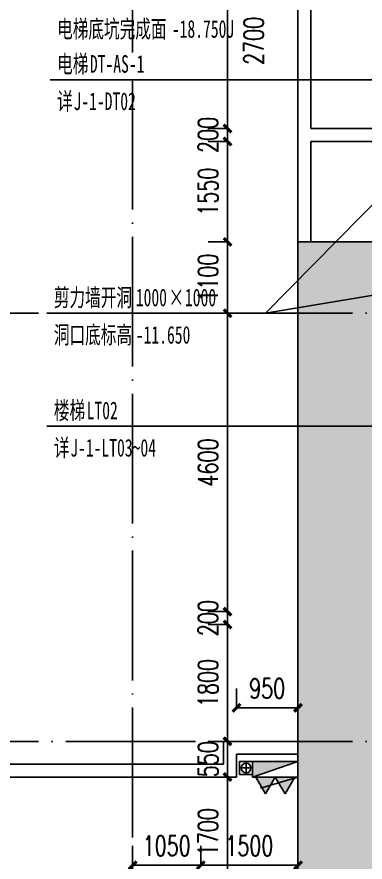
# Model space of a CAD drawing. Header units: millimetres. Extents: x 12325263 to 13848842, y -1463133 to 573208.
# Drawn here: x 12582812 to 12588182, y -1376148 to -1363117 of the extents above; entities that cross this region are included whole.
import ezdxf

# ---------------------------------------------------------------- set-up
doc = ezdxf.new("R2010")
doc.units = ezdxf.units.MM
doc.header["$LTSCALE"] = 1000
doc.linetypes.add('DOTE', pattern=[2.42, 2, -0.2, 0.02, -0.2])
for name, color, linetype in [('#s-灭火器', 20, 'Continuous'), ('A-ANNO-DIMS', 83, 'Continuous'), ('A-ANNO-IDEN', 2, 'Continuous'), ('A-ANNO-TEXT', 7, 'Continuous'), ('A-AXIS', 16, 'DOTE'), ('A-WALL', 5, 'Continuous'), ('A-WALL-PATT', 8, 'Continuous'), ('A_WALL(防火墙)', 151, 'Continuous'), ('AXIS', 3, 'Continuous'), ('EQUIP_消火栓', 7, 'Continuous'), ('PUB_DIM', 83, 'Continuous'), ('PUB_TEXT', 7, 'Continuous'), ('VPIPE-消防高', 3, 'Continuous'), ('水条件', 1, 'Continuous')]:
    doc.layers.add(name, color=color, linetype=linetype)
doc.styles.add('_TCH_DIM_T3', font='SIMPLEX.shx', dxfattribs={"width": 0.705882, "bigfont": 'GBCBIG.shx'})
doc.styles.add('宋体', font='', dxfattribs={"width": 0.65})
doc.styles.get('宋体').set_extended_font_data('SimSun')
doc.dimstyles.new('_TCH_ARCH&&120', dxfattribs={"dimtxt": 306, "dimasz": 120, "dimexe": 300, "dimexo": 360, "dimgap": 147, "dimtad": 1, "dimdec": 0, "dimzin": 0, "dimdsep": 46, "dimtxsty": '_TCH_DIM_T3', "dimblk": 'ARCHTICK', "dimcen": 0.09, "dimclrt": 7, "dimazin": 2, "dimtfac": 1, "dimtdec": 0, "dimtix": 1, "dimtmove": 2, "dimatfit": 3, "dimfxl": 1, "dimfxlon": 1, "dimtolj": 1, "dimtzin": 0, "dimarcsym": 0})

# ---------------------------------------------------------------- blocks, each defined once
blk = doc.blocks.new('asdgadfg')
at = {"layer": 'A-WALL-PATT'}
for points in [[(-15900, 19000), (-17150, 19300), (-17150, 9050), (-15900, 10250)], [(-15150, 19300), (-17150, 19300), (-15900, 19000), (-15150, 19000)], [(-14900, 10250), (-15900, 10250), (-17150, 9050), (-14900, 9050)]]:
    blk.add_hatch(color=256, dxfattribs=at).paths.add_polyline_path(points)
at = {"layer": 'A-WALL'}
for p, q in [((-17150, 19300), (-17150, 9050)), ((-15150, 19300), (-17150, 19300))]:
    blk.add_line(p, q, dxfattribs=at)
blk = doc.blocks.new('管位')
at = {"layer": '水条件'}
blk.add_line((12573126, 675360), (12573126, 675160), dxfattribs=at)
blk.add_lwpolyline([(12573026, 675360), (12573226, 675360), (12573226, 675160), (12573026, 675160)], close=True, dxfattribs=at)
blk = doc.blocks.new('灭火器')
at = {"layer": '#s-灭火器', "ltscale": 1000}
for points in [[(292444, 59707), (292144, 59707), (292294, 59447)], [(292744, 59707), (292444, 59707), (292594, 59447)]]:
    blk.add_hatch(color=256, dxfattribs=at).paths.add_polyline_path(points)
for points in [[(292294, 59447), (292444, 59707), (292144, 59707)], [(292594, 59447), (292744, 59707), (292444, 59707)]]:
    blk.add_lwpolyline(points, close=True, dxfattribs=at)
blk = doc.blocks.new('$TWTSYS$00000508')
for p, q in [((-0.5, 0.5), (0.324, 1.224)), ((-0.5, 0.5), (-0.5, -0.5)), ((-0.5, -0.5), (0.5, 0.5)), ((0.5, 0.5), (-0.5, 0.5)), ((0.5, -0.5), (0.5, 0.5)), ((-0.5, -0.5), (0.5, -0.5))]:
    blk.add_line(p, q)
blk.add_solid([(0.5, -0.5), (0.5, 0.5), (-0.5, -0.5)])
blk = doc.blocks.new('消火栓')
at = {"layer": '#s-灭火器', "rotation": 180.0000000000001}
blk.add_blockref('灭火器', (12864422, 734932), dxfattribs=at)
at = {"layer": 'EQUIP_消火栓', "xscale": 700, "yscale": 240, "zscale": 700}
blk.add_blockref('$TWTSYS$00000508', (12571978, 675105), dxfattribs=at)
blk = doc.blocks.new('asdfsadfasdfsa')
at = {"layer": 'VPIPE-消防高'}
blk.add_circle((28150, -19260), 75, dxfattribs=at)
at = {"rotation": 180}
blk.add_blockref('消火栓', (12600578, 655825), dxfattribs=at)
at = {"layer": '水条件', "xscale": -1, "rotation": 180}
blk.add_blockref('管位', (-12544976, 656000), dxfattribs=at)
blk.add_blockref('管位', (-12544976, 656000), dxfattribs=at)
at = {"layer": '水条件', "rotation": 270}
blk.add_blockref('管位', (-647110, 12553866), dxfattribs=at)
blk = doc.blocks.new('qlzw')
at = {"layer": 'A-AXIS'}
for p, q in [((12451166.8, 979489.8), (12451166.8, 1082089.8)), ((12411416.8, 1014189.8), (12486866.8, 1014189.8)), ((12411416.8, 1007589.8), (12486866.8, 1007589.8))]:
    blk.add_line(p, q, dxfattribs=at)
blk = doc.blocks.new('_ArchTick')
at = {"color": 0, "linetype": 'ByBlock', "const_width": 0.4}
blk.add_lwpolyline([(-0.5, -0.5), (0.5, 0.5)], dxfattribs=at)
blk = doc.blocks.new('*D2281')
at = {"layer": 'A-ANNO-DIMS', "color": 0, "lineweight": -2, "transparency": 16777216}
for p, q in [((12585647, -1376198), (12585647, -1375897)), ((12587147, -1376198), (12587147, -1375897)), ((12585647, -1376197), (12587147, -1376197))]:
    blk.add_line(p, q, dxfattribs=at)
at = {"layer": 'Defpoints', "color": 0, "transparency": 16777216}
for p in [(12587147, -1376197), (12585647, -1376837), (12587147, -1376837)]:
    blk.add_point(p, dxfattribs=at)
at = {"layer": 'A-ANNO-DIMS', "color": 0, "lineweight": -2, "transparency": 16777216, "xscale": 120, "yscale": 120, "zscale": 120, "rotation": 180}
blk.add_blockref('_ArchTick', (12585647, -1376197), dxfattribs=at)
at = {"layer": 'A-ANNO-DIMS', "color": 0, "lineweight": -2, "transparency": 16777216, "xscale": 120, "yscale": 120, "zscale": 120}
blk.add_blockref('_ArchTick', (12587147, -1376197), dxfattribs=at)
at = {"layer": 'A-ANNO-DIMS', "color": 7, "transparency": 16777216, "insert": (12586397, -1375897), "char_height": 306, "attachment_point": 5, "style": '_TCH_DIM_T3'}
blk.add_mtext('\\A1;1500', dxfattribs=at)
blk = doc.blocks.new('*D2282')
at = {"layer": 'A-ANNO-DIMS', "color": 0, "lineweight": -2, "transparency": 16777216}
for p, q in [((12584597, -1376198), (12584597, -1375897)), ((12585647, -1376198), (12585647, -1375897)), ((12584597, -1376197), (12585647, -1376197))]:
    blk.add_line(p, q, dxfattribs=at)
at = {"layer": 'Defpoints', "color": 0, "transparency": 16777216}
for p in [(12585647, -1376197), (12584597, -1376837), (12585647, -1376837)]:
    blk.add_point(p, dxfattribs=at)
at = {"layer": 'A-ANNO-DIMS', "color": 0, "lineweight": -2, "transparency": 16777216, "xscale": 120, "yscale": 120, "zscale": 120, "rotation": 180}
blk.add_blockref('_ArchTick', (12584597, -1376197), dxfattribs=at)
at = {"layer": 'A-ANNO-DIMS', "color": 0, "lineweight": -2, "transparency": 16777216, "xscale": 120, "yscale": 120, "zscale": 120}
blk.add_blockref('_ArchTick', (12585647, -1376197), dxfattribs=at)
at = {"layer": 'A-ANNO-DIMS', "color": 7, "transparency": 16777216, "insert": (12585122, -1375897), "char_height": 306, "attachment_point": 5, "style": '_TCH_DIM_T3'}
blk.add_mtext('\\A1;1050', dxfattribs=at)
blk = doc.blocks.new('*D3266')
at = {"layer": 'Defpoints', "color": 0, "transparency": 16777216}
for p in [(12587147, -1373770), (12586197, -1374487), (12587147, -1374487)]:
    blk.add_point(p, dxfattribs=at)
at = {"layer": 'PUB_DIM', "color": 0, "lineweight": -2, "transparency": 16777216}
for p, q in [((12586197, -1373771), (12586197, -1373470)), ((12587147, -1373771), (12587147, -1373470)), ((12586197, -1373770), (12587147, -1373770))]:
    blk.add_line(p, q, dxfattribs=at)
at = {"layer": 'PUB_DIM', "color": 0, "lineweight": -2, "transparency": 16777216, "xscale": 120, "yscale": 120, "zscale": 120, "rotation": 180}
blk.add_blockref('_ArchTick', (12586197, -1373770), dxfattribs=at)
at = {"layer": 'PUB_DIM', "color": 0, "lineweight": -2, "transparency": 16777216, "xscale": 120, "yscale": 120, "zscale": 120}
blk.add_blockref('_ArchTick', (12587147, -1373770), dxfattribs=at)
at = {"layer": 'PUB_DIM', "color": 7, "transparency": 16777216, "insert": (12586672, -1373470), "char_height": 306, "attachment_point": 5, "style": '_TCH_DIM_T3'}
blk.add_mtext('\\A1;950', dxfattribs=at)
blk = doc.blocks.new('*D3618')
at = {"layer": 'Defpoints', "color": 0, "transparency": 16777216}
for p in [(12586060, -1362137), (12587347, -1362137), (12587347, -1364837)]:
    blk.add_point(p, dxfattribs=at)
at = {"layer": 'PUB_DIM', "color": 0, "lineweight": -2, "transparency": 16777216}
for p, q in [((12586061, -1362137), (12585760, -1362137)), ((12586060, -1364837), (12586060, -1362137)), ((12586061, -1364837), (12585760, -1364837))]:
    blk.add_line(p, q, dxfattribs=at)
at = {"layer": 'PUB_DIM', "color": 0, "lineweight": -2, "transparency": 16777216, "xscale": 120, "yscale": 120, "zscale": 120}
for p, rotation in [((12586060, -1362137), 90), ((12586060, -1364837), 270)]:
    blk.add_blockref('_ArchTick', p, dxfattribs=dict(at, rotation=rotation))
at = {"layer": 'PUB_DIM', "color": 7, "transparency": 16777216, "insert": (12586464, -1363487), "char_height": 306, "attachment_point": 5, "rotation": 90, "style": '_TCH_DIM_T3'}
blk.add_mtext('\\A1;2700', dxfattribs=at)
blk = doc.blocks.new('*D3619')
at = {"layer": 'Defpoints', "color": 0, "transparency": 16777216}
for p in [(12586060, -1364837), (12587347, -1364837), (12587347, -1365037)]:
    blk.add_point(p, dxfattribs=at)
at = {"layer": 'PUB_DIM', "color": 0, "lineweight": -2, "transparency": 16777216}
for p, q in [((12586060, -1364837), (12586060, -1364717)), ((12586061, -1364837), (12585760, -1364837)), ((12586060, -1365037), (12586060, -1364837)), ((12586061, -1365037), (12585760, -1365037)), ((12586060, -1365037), (12586060, -1365157))]:
    blk.add_line(p, q, dxfattribs=at)
at = {"layer": 'PUB_DIM', "color": 0, "lineweight": -2, "transparency": 16777216, "xscale": 120, "yscale": 120, "zscale": 120}
for p, rotation in [((12586060, -1364837), 270), ((12586060, -1365037), 90)]:
    blk.add_blockref('_ArchTick', p, dxfattribs=dict(at, rotation=rotation))
at = {"layer": 'PUB_DIM', "color": 7, "transparency": 16777216, "insert": (12585760, -1364937), "char_height": 306, "attachment_point": 5, "rotation": 90, "style": '_TCH_DIM_T3'}
blk.add_mtext('\\A1;200', dxfattribs=at)
blk = doc.blocks.new('*D3620')
at = {"layer": 'Defpoints', "color": 0, "transparency": 16777216}
for p in [(12586060, -1365037), (12587347, -1365037), (12587347, -1366587)]:
    blk.add_point(p, dxfattribs=at)
at = {"layer": 'PUB_DIM', "color": 0, "lineweight": -2, "transparency": 16777216}
for p, q in [((12586061, -1365037), (12585760, -1365037)), ((12586060, -1366587), (12586060, -1365037)), ((12586061, -1366587), (12585760, -1366587))]:
    blk.add_line(p, q, dxfattribs=at)
at = {"layer": 'PUB_DIM', "color": 0, "lineweight": -2, "transparency": 16777216, "xscale": 120, "yscale": 120, "zscale": 120}
for p, rotation in [((12586060, -1365037), 90), ((12586060, -1366587), 270)]:
    blk.add_blockref('_ArchTick', p, dxfattribs=dict(at, rotation=rotation))
at = {"layer": 'PUB_DIM', "color": 7, "transparency": 16777216, "insert": (12585760, -1365812), "char_height": 306, "attachment_point": 5, "rotation": 90, "style": '_TCH_DIM_T3'}
blk.add_mtext('\\A1;1550', dxfattribs=at)
blk = doc.blocks.new('*D3621')
at = {"layer": 'Defpoints', "color": 0, "transparency": 16777216}
for p in [(12586060, -1366587), (12587347, -1366587), (12587347, -1367687)]:
    blk.add_point(p, dxfattribs=at)
at = {"layer": 'PUB_DIM', "color": 0, "lineweight": -2, "transparency": 16777216}
for p, q in [((12586061, -1366587), (12585760, -1366587)), ((12586060, -1367687), (12586060, -1366587)), ((12586061, -1367687), (12585760, -1367687))]:
    blk.add_line(p, q, dxfattribs=at)
at = {"layer": 'PUB_DIM', "color": 0, "lineweight": -2, "transparency": 16777216, "xscale": 120, "yscale": 120, "zscale": 120}
for p, rotation in [((12586060, -1366587), 90), ((12586060, -1367687), 270)]:
    blk.add_blockref('_ArchTick', p, dxfattribs=dict(at, rotation=rotation))
at = {"layer": 'PUB_DIM', "color": 7, "transparency": 16777216, "insert": (12585760, -1367137), "char_height": 306, "attachment_point": 5, "rotation": 90, "style": '_TCH_DIM_T3'}
blk.add_mtext('\\A1;1100', dxfattribs=at)
blk = doc.blocks.new('*D3622')
at = {"layer": 'Defpoints', "color": 0, "transparency": 16777216}
for p in [(12586060, -1367687), (12587347, -1367687), (12587347, -1372287)]:
    blk.add_point(p, dxfattribs=at)
at = {"layer": 'PUB_DIM', "color": 0, "lineweight": -2, "transparency": 16777216}
for p, q in [((12586061, -1367687), (12585760, -1367687)), ((12586060, -1372287), (12586060, -1367687)), ((12586061, -1372287), (12585760, -1372287))]:
    blk.add_line(p, q, dxfattribs=at)
at = {"layer": 'PUB_DIM', "color": 0, "lineweight": -2, "transparency": 16777216, "xscale": 120, "yscale": 120, "zscale": 120}
for p, rotation in [((12586060, -1367687), 90), ((12586060, -1372287), 270)]:
    blk.add_blockref('_ArchTick', p, dxfattribs=dict(at, rotation=rotation))
at = {"layer": 'PUB_DIM', "color": 7, "transparency": 16777216, "insert": (12585760, -1369987), "char_height": 306, "attachment_point": 5, "rotation": 90, "style": '_TCH_DIM_T3'}
blk.add_mtext('\\A1;4600', dxfattribs=at)
blk = doc.blocks.new('*D3623')
at = {"layer": 'Defpoints', "color": 0, "transparency": 16777216}
for p in [(12586060, -1372287), (12587347, -1372287), (12587347, -1372487)]:
    blk.add_point(p, dxfattribs=at)
at = {"layer": 'PUB_DIM', "color": 0, "lineweight": -2, "transparency": 16777216}
for p, q in [((12586060, -1372287), (12586060, -1372167)), ((12586061, -1372287), (12585760, -1372287)), ((12586060, -1372487), (12586060, -1372287)), ((12586061, -1372487), (12585760, -1372487)), ((12586060, -1372487), (12586060, -1372607))]:
    blk.add_line(p, q, dxfattribs=at)
at = {"layer": 'PUB_DIM', "color": 0, "lineweight": -2, "transparency": 16777216, "xscale": 120, "yscale": 120, "zscale": 120}
for p, rotation in [((12586060, -1372287), 270), ((12586060, -1372487), 90)]:
    blk.add_blockref('_ArchTick', p, dxfattribs=dict(at, rotation=rotation))
at = {"layer": 'PUB_DIM', "color": 7, "transparency": 16777216, "insert": (12585760, -1372387), "char_height": 306, "attachment_point": 5, "rotation": 90, "style": '_TCH_DIM_T3'}
blk.add_mtext('\\A1;200', dxfattribs=at)
blk = doc.blocks.new('*D3624')
at = {"layer": 'Defpoints', "color": 0, "transparency": 16777216}
for p in [(12586060, -1372487), (12587347, -1372487), (12587347, -1374287)]:
    blk.add_point(p, dxfattribs=at)
at = {"layer": 'PUB_DIM', "color": 0, "lineweight": -2, "transparency": 16777216}
for p, q in [((12586061, -1372487), (12585760, -1372487)), ((12586060, -1374287), (12586060, -1372487)), ((12586061, -1374287), (12585760, -1374287))]:
    blk.add_line(p, q, dxfattribs=at)
at = {"layer": 'PUB_DIM', "color": 0, "lineweight": -2, "transparency": 16777216, "xscale": 120, "yscale": 120, "zscale": 120}
for p, rotation in [((12586060, -1372487), 90), ((12586060, -1374287), 270)]:
    blk.add_blockref('_ArchTick', p, dxfattribs=dict(at, rotation=rotation))
at = {"layer": 'PUB_DIM', "color": 7, "transparency": 16777216, "insert": (12585760, -1373387), "char_height": 306, "attachment_point": 5, "rotation": 90, "style": '_TCH_DIM_T3'}
blk.add_mtext('\\A1;1800', dxfattribs=at)
blk = doc.blocks.new('*D3625')
at = {"layer": 'Defpoints', "color": 0, "transparency": 16777216}
for p in [(12586060, -1374287), (12587347, -1374287), (12587347, -1374837)]:
    blk.add_point(p, dxfattribs=at)
at = {"layer": 'PUB_DIM', "color": 0, "lineweight": -2, "transparency": 16777216}
for p, q in [((12586060, -1374287), (12586060, -1374167)), ((12586061, -1374287), (12585760, -1374287)), ((12586060, -1374837), (12586060, -1374287)), ((12586061, -1374837), (12585760, -1374837)), ((12586060, -1374837), (12586060, -1374957))]:
    blk.add_line(p, q, dxfattribs=at)
at = {"layer": 'PUB_DIM', "color": 0, "lineweight": -2, "transparency": 16777216, "xscale": 120, "yscale": 120, "zscale": 120}
for p, rotation in [((12586060, -1374287), 270), ((12586060, -1374837), 90)]:
    blk.add_blockref('_ArchTick', p, dxfattribs=dict(at, rotation=rotation))
at = {"layer": 'PUB_DIM', "color": 7, "transparency": 16777216, "insert": (12585760, -1374562), "char_height": 306, "attachment_point": 5, "rotation": 90, "style": '_TCH_DIM_T3'}
blk.add_mtext('\\A1;550', dxfattribs=at)
blk = doc.blocks.new('*D3626')
at = {"layer": 'Defpoints', "color": 0, "transparency": 16777216}
for p in [(12586060, -1374837), (12587347, -1374837), (12587347, -1376537)]:
    blk.add_point(p, dxfattribs=at)
at = {"layer": 'PUB_DIM', "color": 0, "lineweight": -2, "transparency": 16777216}
for p, q in [((12586061, -1374837), (12585760, -1374837)), ((12586060, -1376537), (12586060, -1374837)), ((12586061, -1376537), (12585760, -1376537))]:
    blk.add_line(p, q, dxfattribs=at)
at = {"layer": 'PUB_DIM', "color": 0, "lineweight": -2, "transparency": 16777216, "xscale": 120, "yscale": 120, "zscale": 120}
for p, rotation in [((12586060, -1374837), 90), ((12586060, -1376537), 270)]:
    blk.add_blockref('_ArchTick', p, dxfattribs=dict(at, rotation=rotation))
at = {"layer": 'PUB_DIM', "color": 7, "transparency": 16777216, "insert": (12585760, -1375687), "char_height": 306, "attachment_point": 5, "rotation": 90, "style": '_TCH_DIM_T3'}
blk.add_mtext('\\A1;1700', dxfattribs=at)

msp = doc.modelspace()

# ---------------------------------------------------------------- hatches: boundary and pattern name
at = {"layer": 'A-WALL-PATT'}
h = msp.add_hatch(dxfattribs=at)
h.set_pattern_fill('ANSI37', color=252, scale=400)
h.set_pattern_definition([(45, (0, 0), (-449.012806, 449.012806), []), (135, (0, 0), (-449.012806, -449.012806), [])])
h.paths.add_polyline_path([(12504241.6, -1283958), (12637591.6, -1283958), (12637591.6, -1405608), (12504241.6, -1405608)])
h.paths.add_polyline_path([(12536667.4, -1284257.5), (12508912.2, -1303721.7), (12510476.6, -1305952.6), (12510476.6, -1360683.5), (12523697, -1360697.5), (12523657.2, -1398386.8), (12613949.5, -1398386.7), (12628138.6, -1317575.9), (12611264, -1314613), (12574996.8, -1314613), (12574997.8, -1307236.8), (12568296.8, -1307236.8), (12568296.8, -1310085.9), (12554779.2, -1310084.1)], flags=16)

# ---------------------------------------------------------------- linework, layer by layer
at = {"layer": 'A-ANNO-IDEN'}
for p, q in [((12585685, -1364086.3), (12583324, -1364086.3)), ((12588396.8, -1364086.3), (12585685, -1364086.3)), ((12585433.8, -1369428.2), (12583273.8, -1369428.2)), ((12588630, -1369428.2), (12585433.8, -1369428.2))]:
    msp.add_line(p, q, dxfattribs=at)
at = {"layer": 'A-WALL'}
for p, q in [((12587146.8, -1362736.8), (12587146.8, -1364936.8)), ((12587346.8, -1362736.8), (12587346.8, -1364836.8)), ((12587346.8, -1364836.8), (12589746.8, -1364836.8)), ((12587146.8, -1364936.8), (12587146.8, -1366586.8)), ((12587346.8, -1365036.8), (12587346.8, -1366586.8)), ((12587346.8, -1365036.8), (12589646.8, -1365036.8)), ((12587346.8, -1366586.8), (12587146.8, -1366586.8)), ((12585996.8, -1374636.8), (12585996.8, -1374286.8)), ((12585996.8, -1374286.8), (12587146.8, -1374286.8)), ((12587146.8, -1374286.8), (12587146.8, -1374486.8)), ((12586196.8, -1374836.8), (12586196.8, -1374486.8)), ((12586196.8, -1374486.8), (12587146.8, -1374486.8)), ((12577596.8, -1374636.8), (12585996.8, -1374636.8)), ((12577396.8, -1374836.8), (12586196.8, -1374836.8))]:
    msp.add_line(p, q, dxfattribs=at)
at = {"layer": 'AXIS'}
for p, q in [((12592296.8, -1361936.8), (12586646.8, -1367686.8)), ((12592296.8, -1366736.8), (12586646.8, -1367686.8)), ((12586646.8, -1367686.8), (12583273.8, -1367686.8))]:
    msp.add_line(p, q, dxfattribs=at)

# ---------------------------------------------------------------- block references
for name, p in [('asdgadfg', (12604296.8, -1385886.8)), ('asdfsadfasdfsa', (12558196.8, -1355436.8))]:
    msp.add_blockref(name, p)
at = {"layer": 'A_WALL(防火墙)'}
msp.add_blockref('qlzw', (133430, -2381876.5), dxfattribs=at)

# ---------------------------------------------------------------- texts
at = {"layer": 'A-ANNO-TEXT', "style": '宋体', "width": 0.65}
for s, height, p in [('电梯', 271.9, (12583432, -1363978.3)), ('DT-AS-1', 271.9, (12583937.6, -1363978.3)), ('详', 271.9, (12583432, -1364554.3)), ('J-1-DT02', 271.9, (12583684.8, -1364554.3)), ('楼梯', 271.9, (12583381.8, -1369320.2)), ('LT02', 271.9, (12583887.3, -1369320.2)), ('详', 271.9, (12583381.8, -1369896.2)), ('J-1-LT03~04', 271.899, (12583634.6, -1369896.2))]:
    msp.add_text(s, height=height, dxfattribs=at).set_placement(p)
at = {"layer": 'PUB_TEXT', "style": '宋体', "width": 0.65}
for s, p in [('电梯底坑完成面', (12583432, -1363438.8)), ('-18.750J', (12585201.4, -1363438.8)), ('剪力墙开洞', (12583381.8, -1367578.8)), ('1000', (12584645.6, -1367578.8)), ('×', (12585151.1, -1367578.8)), ('1000', (12585403.9, -1367578.8)), ('洞口底标高', (12583381.8, -1368154.8)), ('-11.650', (12584645.6, -1368154.8))]:
    msp.add_text(s, height=271.9, dxfattribs=at).set_placement(p)

# ---------------------------------------------------------------- dimensions: what is measured, and where the dimension line sits
at = {"layer": 'A-ANNO-DIMS'}
for p1, p2, picture, middle in [((12584596.8, -1376836.8), (12585646.8, -1376836.8), '*D2282', (12585121.8, -1375897.1)), ((12585646.8, -1376836.8), (12587146.8, -1376836.8), '*D2281', (12586396.8, -1375897.1))]:
    dim = msp.add_aligned_dim(p1=p1, p2=p2, distance=639.7, dimstyle='_TCH_ARCH&&120', dxfattribs=at)
    dim.commit()
    dim.dimension.update_dxf_attribs({"geometry": picture, "text_midpoint": middle})
at = {"layer": 'PUB_DIM'}
dim = msp.add_linear_dim(base=(12586060, -1362136.8), p1=(12587346.8, -1364836.8), p2=(12587346.8, -1362136.8), angle=90, dimstyle='_TCH_ARCH&&120', dxfattribs=at)
dim.commit()
dim.dimension.update_dxf_attribs({"geometry": '*D3618', "text_midpoint": (12586464.5, -1363486.8), "dimtype": 129})
for p1, p2, distance, picture, middle in [((12587346.8, -1365036.8), (12587346.8, -1364836.8), 1286.8, '*D3619', (12585760, -1364936.8)), ((12587346.8, -1366586.8), (12587346.8, -1365036.8), 1286.8, '*D3620', (12585760, -1365811.8)), ((12587346.8, -1367686.8), (12587346.8, -1366586.8), 1286.8, '*D3621', (12585760, -1367136.8)), ((12587346.8, -1372286.8), (12587346.8, -1367686.8), 1286.8, '*D3622', (12585760, -1369986.8)), ((12587346.8, -1372486.8), (12587346.8, -1372286.8), 1286.8, '*D3623', (12585760, -1372386.8)), ((12587346.8, -1374286.8), (12587346.8, -1372486.8), 1286.8, '*D3624', (12585760, -1373386.8)), ((12586196.8, -1374486.8), (12587146.8, -1374486.8), 716.8, '*D3266', (12586671.8, -1373470)), ((12587346.8, -1374836.8), (12587346.8, -1374286.8), 1286.8, '*D3625', (12585760, -1374561.8)), ((12587346.8, -1376536.8), (12587346.8, -1374836.8), 1286.8, '*D3626', (12585760, -1375686.8))]:
    dim = msp.add_aligned_dim(p1=p1, p2=p2, distance=distance, dimstyle='_TCH_ARCH&&120', dxfattribs=at)
    dim.commit()
    dim.dimension.update_dxf_attribs({"geometry": picture, "text_midpoint": middle})

doc.saveas('drawing.dxf')
